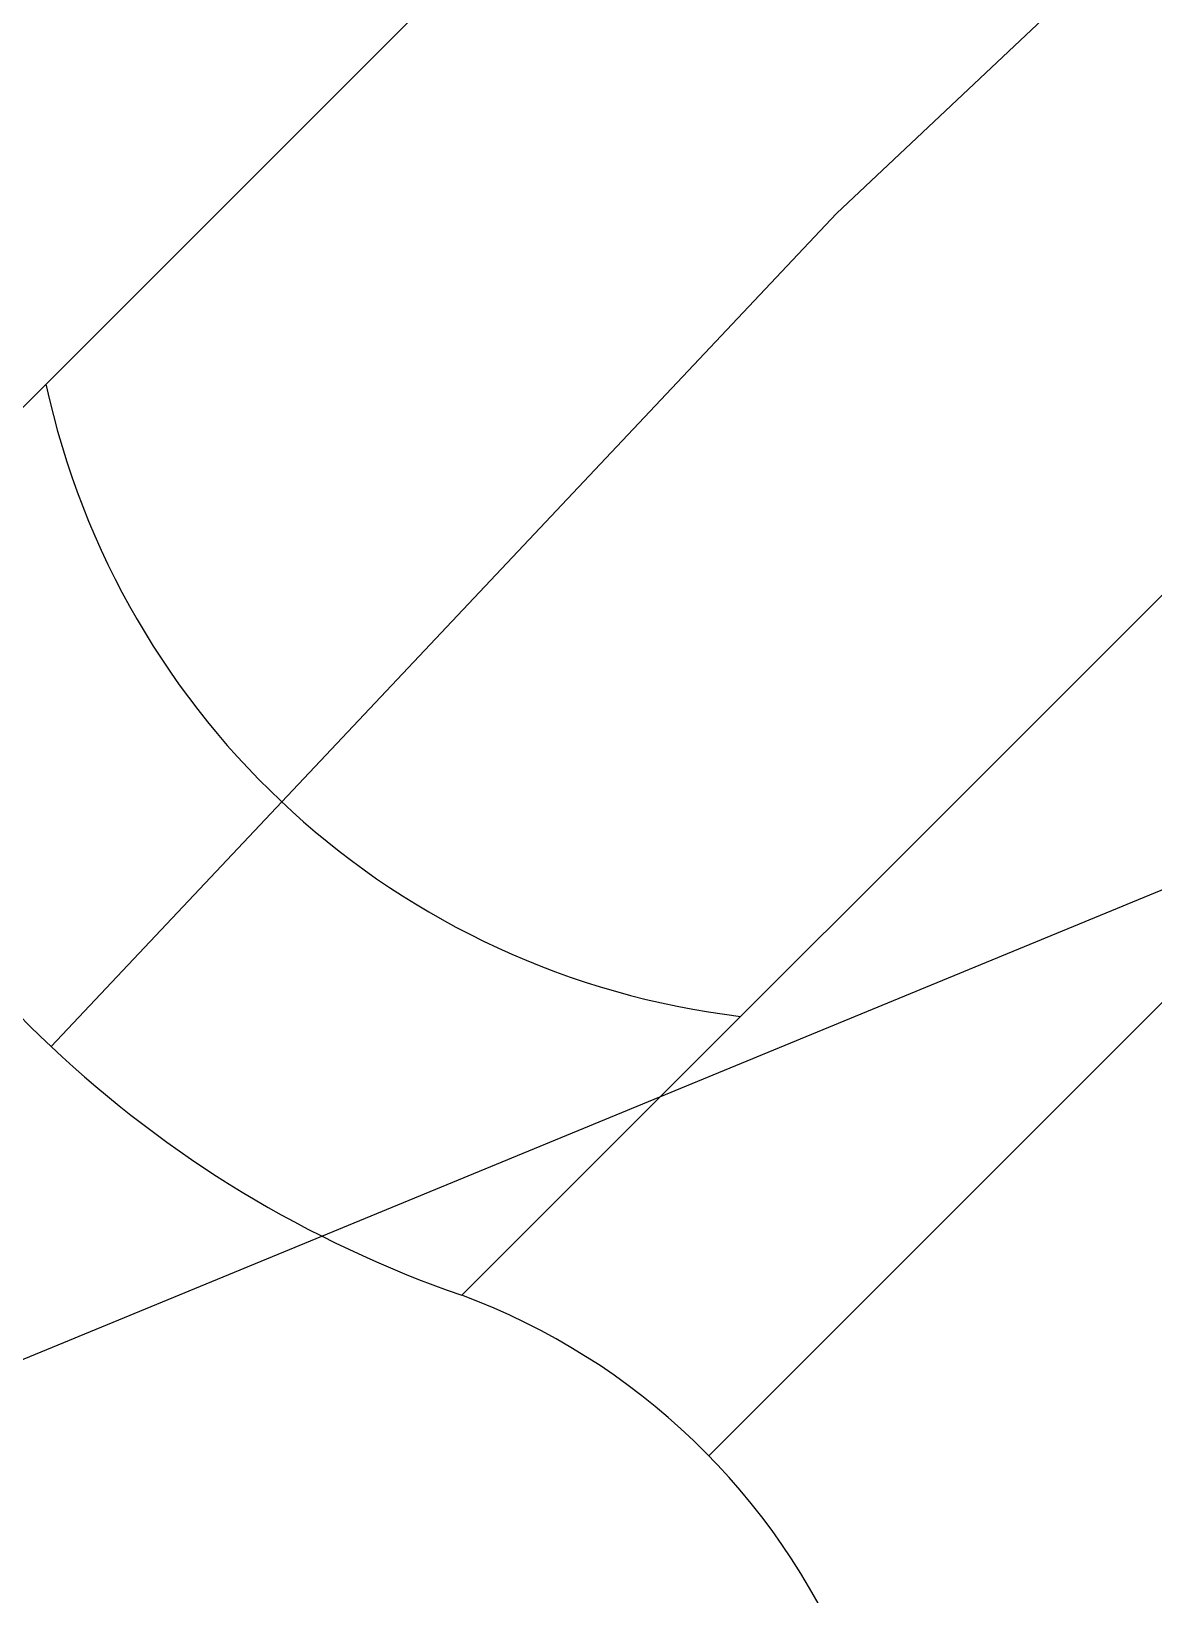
# Model space of a CAD drawing. Extents: x -59 to 146, y -79 to 32.
# Drawn here: x -26.483 to -23.629, y 20.922 to 24.899 of the extents above; entities that cross this region are included whole.
import ezdxf

# ---------------------------------------------------------------- set-up
doc = ezdxf.new("R2010")
doc.units = 0
doc.linetypes.add('CENTER', pattern=[50.8, 31.75, -6.35, 6.35, -6.35])
doc.linetypes.add('DASHED', pattern=[19.05, 12.7, -6.35])
doc.layers.get('0').update_dxf_attribs({"linetype": 'CONTINUOUS'})
doc.layers.add('CENTER', color=1, linetype='CENTER')

msp = doc.modelspace()

# ---------------------------------------------------------------- linework, layer by layer
at = {"color": 7, "linetype": 'CONTINUOUS'}
for p, q in [((-23.3211, 27.1255), (-27.1255, 23.3211)), ((-24.4354, 24.4354), (-22.3164, 26.4325)), ((-21.684, 25.3885), (-25.3885, 21.684)), ((-24.4354, 24.4354), (-26.4325, 22.3164)), ((-23.0186, 23.0186), (-24.7599, 21.2756)), ((-47.9349, 12.6854), (-25.7444, 21.8345))]:
    msp.add_line(p, q, dxfattribs=at)
at = {"color": 3, "linetype": 'DASHED'}
msp.add_line((-25.7444, 21.8345), (-19.7523, 24.3049), dxfattribs=at)
at = {"color": 7, "linetype": 'CONTINUOUS'}
msp.add_circle((0, 0), 29.1176, dxfattribs=at)
for centre, radius, start, end in [((0, 0), 30, 141.82667, 128.17333), ((-24.4354, 24.4354), 2.0567, 6.811, 77.8059), ((0, 0), 24.7059, 90, 270), ((-24.4354, 24.4354), 2.0567, 192.1941, 263.189), ((0, 0), 23.8235, 90, 270), ((-24.4354, 24.4354), 2.9118, 202.5, 250.893), ((-25.9833, 20.0806), 1.7102, 335.82, 69.6463)]:
    msp.add_arc(centre, radius, start, end, dxfattribs=at)
at = {"layer": 'CENTER', "color": 1, "linetype": 'CENTER'}
msp.add_line((1.4142, -1.4142), (-27.8412, 27.8412), dxfattribs=at)

doc.saveas('drawing.dxf')
